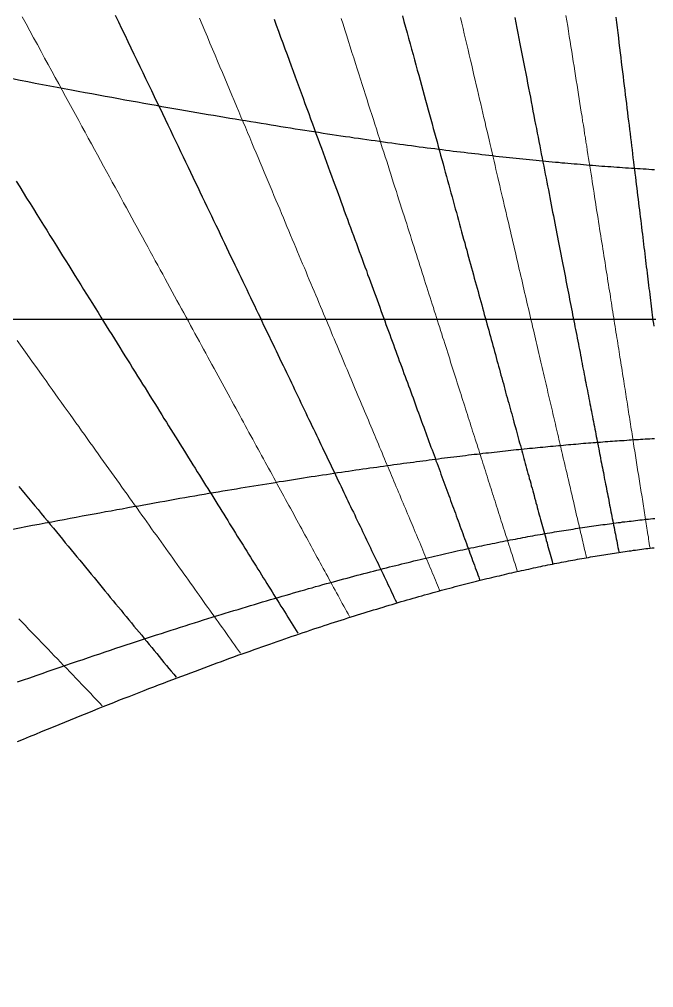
# Model space of a CAD drawing. Header units: millimetres. Extents: x 10 to 831, y 10 to 584.
# Drawn here: x 385.2 to 438.5, y 370.1 to 451.5 of the extents above; entities that cross this region are included whole.
import ezdxf

# ---------------------------------------------------------------- set-up
doc = ezdxf.new("R2010")
doc.units = ezdxf.units.MM
doc.layers.add('C1d1b19', color=7, linetype='Continuous', true_color=0x1d1b19)
doc.layers.add('Cb4532a', color=7, linetype='Continuous', true_color=0xb4532a)

msp = doc.modelspace()

# ---------------------------------------------------------------- linework, layer by layer
at = {"layer": 'C1d1b19', "lineweight": 13}
for points in [[(385.46, 451.67), (385.79, 451.08), (386.11, 450.49), (386.43, 449.91), (386.74, 449.34), (387.05, 448.77), (387.35, 448.21), (387.65, 447.66), (387.95, 447.11), (388.25, 446.57), (388.54, 446.04), (388.83, 445.51), (389.11, 444.99), (389.39, 444.47), (389.67, 443.96), (389.95, 443.46), (390.22, 442.96), (390.49, 442.46), (390.76, 441.98), (391.02, 441.49), (391.28, 441.01), (391.54, 440.54), (391.8, 440.07), (392.05, 439.6), (392.3, 439.14), (392.55, 438.69), (392.8, 438.24), (393.04, 437.79), (393.28, 437.35), (393.52, 436.91), (393.76, 436.48), (393.99, 436.05), (394.22, 435.62), (394.46, 435.2), (394.68, 434.78), (394.91, 434.37), (395.13, 433.96), (395.36, 433.55), (395.58, 433.15), (395.79, 432.75), (396.01, 432.35), (396.22, 431.96), (396.44, 431.57), (396.65, 431.18), (396.86, 430.8), (397.06, 430.42), (397.27, 430.04), (397.47, 429.67), (397.68, 429.3), (397.88, 428.93), (398.08, 428.57), (398.27, 428.21), (398.47, 427.85), (398.66, 427.49), (398.86, 427.14), (399.05, 426.79), (399.24, 426.44), (399.43, 426.09), (399.61, 425.75), (399.8, 425.41), (399.98, 425.07), (400.17, 424.74), (400.35, 424.4), (400.53, 424.07), (400.71, 423.74), (400.89, 423.42), (401.06, 423.09), (401.24, 422.77), (401.41, 422.45), (401.59, 422.14), (401.76, 421.82), (401.93, 421.51), (402.1, 421.2), (402.27, 420.89), (402.43, 420.58), (402.6, 420.28), (402.77, 419.97), (402.93, 419.67), (403.09, 419.37), (403.26, 419.08), (403.42, 418.78), (403.58, 418.49), (403.74, 418.19), (403.9, 417.9), (404.05, 417.61), (404.21, 417.33), (404.37, 417.04), (404.52, 416.76), (404.68, 416.48), (404.83, 416.2), (404.98, 415.92), (405.13, 415.64), (405.28, 415.36), (405.43, 415.09), (405.58, 414.81), (405.73, 414.54), (405.88, 414.27), (406.02, 414), (406.17, 413.74), (406.32, 413.47), (406.46, 413.21), (406.6, 412.94), (406.75, 412.68), (406.89, 412.42), (407.03, 412.16), (407.17, 411.9), (407.31, 411.64), (407.45, 411.39), (407.59, 411.13), (407.73, 410.88), (407.87, 410.63), (408.01, 410.38), (408.14, 410.13), (408.28, 409.88), (408.41, 409.63), (408.55, 409.38), (408.68, 409.14), (408.82, 408.89), (408.95, 408.65), (409.08, 408.4), (409.21, 408.16), (409.35, 407.92), (409.48, 407.68), (409.61, 407.44), (409.74, 407.2), (409.87, 406.97), (410, 406.73), (410.12, 406.49), (410.25, 406.26), (410.38, 406.03), (410.51, 405.79), (410.63, 405.56), (410.76, 405.33), (410.89, 405.1), (411.01, 404.87), (411.14, 404.64), (411.26, 404.41), (411.38, 404.19), (411.51, 403.96), (411.63, 403.73), (411.75, 403.51), (411.88, 403.28), (412, 403.06), (412.12, 402.84), (412.24, 402.61), (412.36, 402.39), (412.48, 402.17), (412.6, 401.95), (412.72, 401.73), (412.84, 401.51), (412.96, 401.29)], [(400.37, 451.56), (400.59, 451.03), (400.81, 450.51), (401.03, 449.99), (401.24, 449.47), (401.46, 448.96), (401.67, 448.46), (401.88, 447.96), (402.08, 447.47), (402.29, 446.99), (402.49, 446.51), (402.69, 446.03), (402.89, 445.56), (403.08, 445.09), (403.28, 444.63), (403.47, 444.17), (403.66, 443.72), (403.84, 443.28), (404.03, 442.83), (404.22, 442.39), (404.4, 441.96), (404.58, 441.53), (404.76, 441.1), (404.93, 440.68), (405.11, 440.26), (405.28, 439.85), (405.46, 439.44), (405.63, 439.03), (405.8, 438.63), (405.96, 438.23), (406.13, 437.83), (406.29, 437.44), (406.46, 437.05), (406.62, 436.66), (406.78, 436.28), (406.94, 435.9), (407.1, 435.53), (407.25, 435.16), (407.41, 434.79), (407.56, 434.42), (407.71, 434.06), (407.87, 433.7), (408.02, 433.34), (408.16, 432.98), (408.31, 432.63), (408.46, 432.28), (408.6, 431.94), (408.75, 431.59), (408.89, 431.25), (409.03, 430.91), (409.18, 430.58), (409.32, 430.24), (409.45, 429.91), (409.59, 429.58), (409.73, 429.26), (409.87, 428.93), (410, 428.61), (410.13, 428.29), (410.27, 427.97), (410.4, 427.66), (410.53, 427.34), (410.66, 427.03), (410.79, 426.72), (410.92, 426.42), (411.05, 426.11), (411.17, 425.81), (411.3, 425.51), (411.43, 425.21), (411.55, 424.91), (411.67, 424.62), (411.8, 424.33), (411.92, 424.04), (412.04, 423.75), (412.16, 423.46), (412.28, 423.17), (412.4, 422.89), (412.52, 422.61), (412.64, 422.32), (412.76, 422.04), (412.87, 421.77), (412.99, 421.49), (413.1, 421.22), (413.22, 420.94), (413.33, 420.67), (413.45, 420.4), (413.56, 420.13), (413.67, 419.87), (413.78, 419.6), (413.89, 419.34), (414, 419.07), (414.11, 418.81), (414.22, 418.55), (414.33, 418.29), (414.44, 418.03), (414.55, 417.78), (414.65, 417.52), (414.76, 417.27), (414.87, 417.02), (414.97, 416.76), (415.08, 416.51), (415.18, 416.27), (415.29, 416.02), (415.39, 415.77), (415.49, 415.52), (415.59, 415.28), (415.7, 415.04), (415.8, 414.79), (415.9, 414.55), (416, 414.31), (416.1, 414.07), (416.2, 413.83), (416.3, 413.6), (416.4, 413.36), (416.5, 413.13), (416.6, 412.89), (416.7, 412.66), (416.79, 412.42), (416.89, 412.19), (416.99, 411.96), (417.08, 411.73), (417.18, 411.5), (417.28, 411.27), (417.37, 411.05), (417.47, 410.82), (417.56, 410.59), (417.66, 410.37), (417.75, 410.15), (417.84, 409.92), (417.94, 409.7), (418.03, 409.48), (418.12, 409.26), (418.22, 409.03), (418.31, 408.82), (418.4, 408.6), (418.49, 408.38), (418.58, 408.16), (418.67, 407.94), (418.76, 407.73), (418.86, 407.51), (418.95, 407.29), (419.04, 407.08), (419.13, 406.87), (419.22, 406.65), (419.3, 406.44), (419.39, 406.23), (419.48, 406.02), (419.57, 405.8), (419.66, 405.59), (419.75, 405.38), (419.84, 405.17), (419.92, 404.96), (420.01, 404.76), (420.1, 404.55), (420.19, 404.34), (420.27, 404.13), (420.36, 403.93), (420.45, 403.72), (420.53, 403.51)], [(412.26, 451.54), (412.42, 451.05), (412.57, 450.57), (412.73, 450.09), (412.88, 449.61), (413.03, 449.14), (413.17, 448.68), (413.32, 448.22), (413.47, 447.76), (413.61, 447.31), (413.75, 446.87), (413.89, 446.43), (414.03, 445.99), (414.17, 445.56), (414.31, 445.13), (414.44, 444.71), (414.57, 444.29), (414.71, 443.87), (414.84, 443.46), (414.97, 443.05), (415.1, 442.65), (415.22, 442.25), (415.35, 441.85), (415.48, 441.46), (415.6, 441.07), (415.72, 440.68), (415.84, 440.3), (415.97, 439.92), (416.09, 439.55), (416.2, 439.17), (416.32, 438.8), (416.44, 438.44), (416.55, 438.07), (416.67, 437.71), (416.78, 437.36), (416.9, 437), (417.01, 436.65), (417.12, 436.3), (417.23, 435.96), (417.34, 435.61), (417.45, 435.27), (417.55, 434.94), (417.66, 434.6), (417.77, 434.27), (417.87, 433.94), (417.98, 433.61), (418.08, 433.29), (418.18, 432.96), (418.28, 432.64), (418.39, 432.33), (418.49, 432.01), (418.59, 431.7), (418.69, 431.39), (418.78, 431.08), (418.88, 430.77), (418.98, 430.47), (419.08, 430.16), (419.17, 429.86), (419.27, 429.56), (419.36, 429.27), (419.45, 428.97), (419.55, 428.68), (419.64, 428.39), (419.73, 428.1), (419.82, 427.81), (419.91, 427.53), (420.01, 427.24), (420.09, 426.96), (420.18, 426.68), (420.27, 426.4), (420.36, 426.13), (420.45, 425.85), (420.54, 425.58), (420.62, 425.31), (420.71, 425.04), (420.79, 424.77), (420.88, 424.5), (420.96, 424.24), (421.05, 423.97), (421.13, 423.71), (421.22, 423.45), (421.3, 423.19), (421.38, 422.93), (421.46, 422.67), (421.54, 422.42), (421.62, 422.16), (421.71, 421.91), (421.79, 421.66), (421.87, 421.41), (421.95, 421.16), (422.02, 420.91), (422.1, 420.66), (422.18, 420.42), (422.26, 420.17), (422.34, 419.93), (422.41, 419.69), (422.49, 419.44), (422.57, 419.2), (422.64, 418.97), (422.72, 418.73), (422.79, 418.49), (422.87, 418.26), (422.94, 418.02), (423.02, 417.79), (423.09, 417.55), (423.17, 417.32), (423.24, 417.09), (423.31, 416.86), (423.39, 416.63), (423.46, 416.4), (423.53, 416.18), (423.6, 415.95), (423.68, 415.73), (423.75, 415.5), (423.82, 415.28), (423.89, 415.06), (423.96, 414.83), (424.03, 414.61), (424.1, 414.39), (424.17, 414.17), (424.24, 413.95), (424.31, 413.74), (424.38, 413.52), (424.45, 413.3), (424.52, 413.09), (424.59, 412.87), (424.65, 412.66), (424.72, 412.44), (424.79, 412.23), (424.86, 412.02), (424.92, 411.81), (424.99, 411.6), (425.06, 411.39), (425.13, 411.18), (425.19, 410.97), (425.26, 410.76), (425.32, 410.55), (425.39, 410.34), (425.46, 410.14), (425.52, 409.93), (425.59, 409.72), (425.65, 409.52), (425.72, 409.31), (425.78, 409.11), (425.85, 408.91), (425.91, 408.7), (425.98, 408.5), (426.04, 408.3), (426.11, 408.1), (426.17, 407.9), (426.23, 407.7), (426.3, 407.5), (426.36, 407.3), (426.43, 407.1), (426.49, 406.9), (426.55, 406.7), (426.62, 406.5), (426.68, 406.3), (426.74, 406.11), (426.8, 405.91), (426.87, 405.71), (426.93, 405.52), (426.99, 405.32), (427.05, 405.12)], [(422.29, 451.62), (422.4, 451.15), (422.51, 450.69), (422.61, 450.24), (422.72, 449.79), (422.82, 449.35), (422.92, 448.91), (423.03, 448.47), (423.13, 448.04), (423.23, 447.62), (423.32, 447.19), (423.42, 446.78), (423.52, 446.36), (423.61, 445.95), (423.71, 445.55), (423.8, 445.15), (423.89, 444.75), (423.99, 444.35), (424.08, 443.96), (424.17, 443.58), (424.26, 443.19), (424.35, 442.81), (424.43, 442.44), (424.52, 442.06), (424.61, 441.69), (424.69, 441.33), (424.78, 440.96), (424.86, 440.6), (424.95, 440.24), (425.03, 439.89), (425.11, 439.54), (425.19, 439.19), (425.27, 438.84), (425.35, 438.5), (425.43, 438.16), (425.51, 437.82), (425.59, 437.49), (425.66, 437.16), (425.74, 436.83), (425.82, 436.5), (425.89, 436.18), (425.97, 435.86), (426.04, 435.54), (426.12, 435.22), (426.19, 434.9), (426.26, 434.59), (426.34, 434.28), (426.41, 433.97), (426.48, 433.67), (426.55, 433.37), (426.62, 433.06), (426.69, 432.77), (426.76, 432.47), (426.83, 432.17), (426.9, 431.88), (426.96, 431.59), (427.03, 431.3), (427.1, 431.01), (427.16, 430.73), (427.23, 430.44), (427.3, 430.16), (427.36, 429.88), (427.43, 429.6), (427.49, 429.33), (427.56, 429.05), (427.62, 428.78), (427.68, 428.51), (427.75, 428.24), (427.81, 427.97), (427.87, 427.7), (427.93, 427.44), (427.99, 427.18), (428.05, 426.91), (428.11, 426.65), (428.18, 426.39), (428.24, 426.14), (428.3, 425.88), (428.35, 425.63), (428.41, 425.37), (428.47, 425.12), (428.53, 424.87), (428.59, 424.62), (428.65, 424.37), (428.7, 424.13), (428.76, 423.88), (428.82, 423.64), (428.88, 423.39), (428.93, 423.15), (428.99, 422.91), (429.04, 422.67), (429.1, 422.43), (429.15, 422.2), (429.21, 421.96), (429.26, 421.73), (429.32, 421.49), (429.37, 421.26), (429.43, 421.03), (429.48, 420.8), (429.53, 420.57), (429.59, 420.34), (429.64, 420.11), (429.69, 419.89), (429.75, 419.66), (429.8, 419.43), (429.85, 419.21), (429.9, 418.99), (429.95, 418.77), (430.01, 418.54), (430.06, 418.32), (430.11, 418.11), (430.16, 417.89), (430.21, 417.67), (430.26, 417.45), (430.31, 417.24), (430.36, 417.02), (430.41, 416.81), (430.46, 416.59), (430.51, 416.38), (430.56, 416.17), (430.61, 415.96), (430.66, 415.75), (430.71, 415.54), (430.76, 415.33), (430.81, 415.12), (430.85, 414.91), (430.9, 414.7), (430.95, 414.5), (431, 414.29), (431.05, 414.08), (431.09, 413.88), (431.14, 413.68), (431.19, 413.47), (431.24, 413.27), (431.28, 413.07), (431.33, 412.86), (431.38, 412.66), (431.43, 412.46), (431.47, 412.26), (431.52, 412.06), (431.56, 411.86), (431.61, 411.66), (431.66, 411.47), (431.7, 411.27), (431.75, 411.07), (431.8, 410.88), (431.84, 410.68), (431.89, 410.48), (431.93, 410.29), (431.98, 410.09), (432.02, 409.9), (432.07, 409.7), (432.11, 409.51), (432.16, 409.32), (432.2, 409.13), (432.25, 408.93), (432.29, 408.74), (432.34, 408.55), (432.38, 408.36), (432.43, 408.17), (432.47, 407.98), (432.52, 407.79), (432.56, 407.6), (432.6, 407.41), (432.65, 407.22), (432.69, 407.03), (432.74, 406.84), (432.78, 406.65), (432.82, 406.46), (432.87, 406.27)], [(431.15, 451.79), (431.23, 451.35), (431.3, 450.9), (431.36, 450.47), (431.43, 450.03), (431.5, 449.6), (431.57, 449.18), (431.63, 448.76), (431.7, 448.34), (431.76, 447.93), (431.83, 447.52), (431.89, 447.12), (431.95, 446.72), (432.02, 446.32), (432.08, 445.93), (432.14, 445.54), (432.2, 445.16), (432.26, 444.78), (432.32, 444.4), (432.38, 444.03), (432.44, 443.66), (432.5, 443.29), (432.55, 442.92), (432.61, 442.56), (432.67, 442.2), (432.72, 441.85), (432.78, 441.5), (432.83, 441.15), (432.89, 440.8), (432.94, 440.46), (433, 440.12), (433.05, 439.78), (433.1, 439.45), (433.15, 439.12), (433.21, 438.79), (433.26, 438.46), (433.31, 438.14), (433.36, 437.82), (433.41, 437.5), (433.46, 437.18), (433.51, 436.87), (433.56, 436.56), (433.61, 436.25), (433.66, 435.94), (433.7, 435.63), (433.75, 435.33), (433.8, 435.03), (433.85, 434.73), (433.89, 434.44), (433.94, 434.14), (433.98, 433.85), (434.03, 433.56), (434.08, 433.27), (434.12, 432.99), (434.17, 432.7), (434.21, 432.42), (434.25, 432.14), (434.3, 431.86), (434.34, 431.58), (434.39, 431.31), (434.43, 431.04), (434.47, 430.76), (434.51, 430.5), (434.56, 430.23), (434.6, 429.96), (434.64, 429.7), (434.68, 429.43), (434.72, 429.17), (434.76, 428.91), (434.8, 428.65), (434.85, 428.39), (434.89, 428.14), (434.93, 427.88), (434.97, 427.63), (435.01, 427.38), (435.04, 427.13), (435.08, 426.88), (435.12, 426.63), (435.16, 426.39), (435.2, 426.14), (435.24, 425.9), (435.28, 425.66), (435.32, 425.42), (435.35, 425.18), (435.39, 424.94), (435.43, 424.7), (435.47, 424.47), (435.5, 424.23), (435.54, 424), (435.58, 423.76), (435.61, 423.53), (435.65, 423.3), (435.68, 423.07), (435.72, 422.84), (435.76, 422.62), (435.79, 422.39), (435.83, 422.17), (435.86, 421.94), (435.9, 421.72), (435.93, 421.5), (435.97, 421.27), (436, 421.05), (436.04, 420.83), (436.07, 420.62), (436.11, 420.4), (436.14, 420.18), (436.17, 419.97), (436.21, 419.75), (436.24, 419.54), (436.28, 419.32), (436.31, 419.11), (436.34, 418.9), (436.38, 418.69), (436.41, 418.48), (436.44, 418.27), (436.48, 418.06), (436.51, 417.85), (436.54, 417.64), (436.57, 417.44), (436.61, 417.23), (436.64, 417.03), (436.67, 416.82), (436.7, 416.62), (436.74, 416.41), (436.77, 416.21), (436.8, 416.01), (436.83, 415.81), (436.86, 415.61), (436.89, 415.41), (436.93, 415.21), (436.96, 415.01), (436.99, 414.81), (437.02, 414.61), (437.05, 414.42), (437.08, 414.22), (437.11, 414.02), (437.14, 413.83), (437.17, 413.63), (437.2, 413.44), (437.24, 413.24), (437.27, 413.05), (437.3, 412.86), (437.33, 412.66), (437.36, 412.47), (437.39, 412.28), (437.42, 412.09), (437.45, 411.9), (437.48, 411.71), (437.51, 411.52), (437.54, 411.33), (437.57, 411.14), (437.6, 410.95), (437.63, 410.76), (437.66, 410.57), (437.69, 410.39), (437.72, 410.2), (437.74, 410.01), (437.77, 409.83), (437.8, 409.64), (437.83, 409.45), (437.86, 409.27), (437.89, 409.08), (437.92, 408.9), (437.95, 408.71), (437.98, 408.53), (438.01, 408.34), (438.04, 408.16), (438.07, 407.98), (438.09, 407.79), (438.12, 407.61), (438.15, 407.43), (438.18, 407.24), (438.21, 407.06)], [(385.05, 424.47), (385.33, 424.08), (385.61, 423.69), (385.88, 423.31), (386.15, 422.93), (386.42, 422.55), (386.69, 422.18), (386.95, 421.81), (387.22, 421.44), (387.48, 421.08), (387.74, 420.71), (387.99, 420.35), (388.25, 420), (388.5, 419.64), (388.75, 419.29), (389, 418.94), (389.25, 418.6), (389.49, 418.25), (389.74, 417.91), (389.98, 417.57), (390.22, 417.24), (390.46, 416.9), (390.69, 416.57), (390.93, 416.24), (391.16, 415.92), (391.39, 415.59), (391.63, 415.27), (391.85, 414.95), (392.08, 414.63), (392.31, 414.31), (392.53, 414), (392.75, 413.69), (392.98, 413.38), (393.2, 413.07), (393.41, 412.76), (393.63, 412.46), (393.85, 412.16), (394.06, 411.86), (394.28, 411.56), (394.49, 411.26), (394.7, 410.96), (394.91, 410.67), (395.12, 410.38), (395.32, 410.09), (395.53, 409.8), (395.73, 409.51), (395.94, 409.23), (396.14, 408.95), (396.34, 408.66), (396.54, 408.38), (396.74, 408.11), (396.94, 407.83), (397.14, 407.55), (397.33, 407.28), (397.53, 407), (397.72, 406.73), (397.92, 406.46), (398.11, 406.19), (398.3, 405.93), (398.49, 405.66), (398.68, 405.39), (398.87, 405.13), (399.05, 404.87), (399.24, 404.61), (399.43, 404.35), (399.61, 404.09), (399.79, 403.83), (399.98, 403.58), (400.16, 403.32), (400.34, 403.07), (400.52, 402.81), (400.7, 402.56), (400.88, 402.31), (401.06, 402.06), (401.24, 401.81), (401.41, 401.56), (401.59, 401.32), (401.77, 401.07), (401.94, 400.83), (402.11, 400.58), (402.29, 400.34), (402.46, 400.1), (402.63, 399.86), (402.8, 399.62), (402.97, 399.38), (403.14, 399.14), (403.31, 398.91), (403.48, 398.67), (403.65, 398.43), (403.82, 398.2)], [(385.18, 401.1), (385.46, 400.81), (385.74, 400.52), (386.01, 400.23), (386.29, 399.95), (386.56, 399.66), (386.83, 399.38), (387.1, 399.1), (387.37, 398.82), (387.64, 398.54), (387.9, 398.27), (388.16, 397.99), (388.43, 397.72), (388.69, 397.45), (388.95, 397.18), (389.21, 396.91), (389.46, 396.64), (389.72, 396.38), (389.97, 396.11), (390.22, 395.85), (390.48, 395.59), (390.73, 395.33), (390.97, 395.07), (391.22, 394.81), (391.47, 394.55), (391.71, 394.3), (391.96, 394.04), (392.2, 393.79)]]:
    msp.add_lwpolyline(points, dxfattribs=at)
at = {"layer": 'C1d1b19', "lineweight": 30}
for points in [[(393.29, 451.82), (393.56, 451.26), (393.82, 450.7), (394.09, 450.15), (394.35, 449.61), (394.6, 449.07), (394.86, 448.54), (395.11, 448.02), (395.36, 447.5), (395.6, 446.99), (395.84, 446.48), (396.08, 445.98), (396.32, 445.48), (396.56, 444.99), (396.79, 444.51), (397.02, 444.03), (397.25, 443.55), (397.47, 443.08), (397.7, 442.61), (397.92, 442.15), (398.13, 441.7), (398.35, 441.25), (398.57, 440.8), (398.78, 440.36), (398.99, 439.92), (399.2, 439.48), (399.4, 439.05), (399.61, 438.62), (399.81, 438.2), (400.01, 437.78), (400.21, 437.37), (400.4, 436.96), (400.6, 436.55), (400.79, 436.15), (400.98, 435.75), (401.17, 435.35), (401.36, 434.96), (401.55, 434.57), (401.73, 434.18), (401.92, 433.8), (402.1, 433.42), (402.28, 433.04), (402.46, 432.67), (402.63, 432.3), (402.81, 431.93), (402.98, 431.57), (403.16, 431.21), (403.33, 430.85), (403.5, 430.49), (403.67, 430.14), (403.84, 429.79), (404, 429.44), (404.17, 429.1), (404.33, 428.75), (404.49, 428.42), (404.66, 428.08), (404.82, 427.74), (404.98, 427.41), (405.13, 427.08), (405.29, 426.75), (405.45, 426.43), (405.6, 426.1), (405.75, 425.78), (405.91, 425.47), (406.06, 425.15), (406.21, 424.83), (406.36, 424.52), (406.51, 424.21), (406.65, 423.9), (406.8, 423.6), (406.95, 423.29), (407.09, 422.99), (407.23, 422.69), (407.38, 422.39), (407.52, 422.1), (407.66, 421.8), (407.8, 421.51), (407.94, 421.22), (408.08, 420.93), (408.22, 420.64), (408.35, 420.35), (408.49, 420.07), (408.63, 419.79), (408.76, 419.51), (408.89, 419.23), (409.03, 418.95), (409.16, 418.67), (409.29, 418.4), (409.42, 418.13), (409.55, 417.85), (409.68, 417.58), (409.81, 417.31), (409.94, 417.05), (410.07, 416.78), (410.19, 416.52), (410.32, 416.25), (410.44, 415.99), (410.57, 415.73), (410.69, 415.47), (410.82, 415.21), (410.94, 414.95), (411.06, 414.7), (411.18, 414.44), (411.31, 414.19), (411.43, 413.94), (411.55, 413.69), (411.67, 413.44), (411.78, 413.19), (411.9, 412.94), (412.02, 412.7), (412.14, 412.45), (412.26, 412.21), (412.37, 411.96), (412.49, 411.72), (412.6, 411.48), (412.72, 411.24), (412.83, 411), (412.95, 410.76), (413.06, 410.52), (413.17, 410.29), (413.29, 410.05), (413.4, 409.82), (413.51, 409.58), (413.62, 409.35), (413.73, 409.12), (413.85, 408.89), (413.96, 408.66), (414.07, 408.43), (414.18, 408.2), (414.28, 407.97), (414.39, 407.74), (414.5, 407.52), (414.61, 407.29), (414.72, 407.06), (414.82, 406.84), (414.93, 406.62), (415.04, 406.39), (415.14, 406.17), (415.25, 405.95), (415.36, 405.73), (415.46, 405.51), (415.57, 405.29), (415.67, 405.07), (415.78, 404.85), (415.88, 404.64), (415.98, 404.42), (416.09, 404.2), (416.19, 403.99), (416.29, 403.77), (416.4, 403.56), (416.5, 403.34), (416.6, 403.13), (416.7, 402.92), (416.8, 402.7), (416.91, 402.49)], [(417.41, 451.75), (417.54, 451.27), (417.67, 450.8), (417.8, 450.33), (417.93, 449.87), (418.05, 449.41), (418.18, 448.96), (418.3, 448.51), (418.42, 448.07), (418.54, 447.63), (418.66, 447.19), (418.78, 446.77), (418.89, 446.34), (419.01, 445.92), (419.12, 445.5), (419.24, 445.09), (419.35, 444.68), (419.46, 444.27), (419.57, 443.87), (419.68, 443.47), (419.79, 443.08), (419.9, 442.69), (420, 442.3), (420.11, 441.92), (420.21, 441.54), (420.32, 441.16), (420.42, 440.79), (420.52, 440.42), (420.62, 440.05), (420.72, 439.69), (420.82, 439.33), (420.92, 438.97), (421.01, 438.62), (421.11, 438.26), (421.21, 437.92), (421.3, 437.57), (421.4, 437.23), (421.49, 436.89), (421.58, 436.55), (421.67, 436.21), (421.76, 435.88), (421.85, 435.55), (421.94, 435.22), (422.03, 434.9), (422.12, 434.58), (422.21, 434.26), (422.3, 433.94), (422.38, 433.62), (422.47, 433.31), (422.55, 433), (422.64, 432.69), (422.72, 432.39), (422.81, 432.08), (422.89, 431.78), (422.97, 431.48), (423.05, 431.18), (423.14, 430.89), (423.22, 430.59), (423.3, 430.3), (423.38, 430.01), (423.45, 429.72), (423.53, 429.43), (423.61, 429.15), (423.69, 428.87), (423.77, 428.59), (423.84, 428.31), (423.92, 428.03), (423.99, 427.75), (424.07, 427.48), (424.14, 427.21), (424.22, 426.94), (424.29, 426.67), (424.37, 426.4), (424.44, 426.13), (424.51, 425.87), (424.58, 425.6), (424.66, 425.34), (424.73, 425.08), (424.8, 424.82), (424.87, 424.57), (424.94, 424.31), (425.01, 424.06), (425.08, 423.8), (425.15, 423.55), (425.22, 423.3), (425.29, 423.05), (425.35, 422.8), (425.42, 422.56), (425.49, 422.31), (425.56, 422.07), (425.62, 421.82), (425.69, 421.58), (425.75, 421.34), (425.82, 421.1), (425.89, 420.86), (425.95, 420.62), (426.02, 420.39), (426.08, 420.15), (426.14, 419.92), (426.21, 419.69), (426.27, 419.45), (426.34, 419.22), (426.4, 418.99), (426.46, 418.76), (426.52, 418.53), (426.59, 418.31), (426.65, 418.08), (426.71, 417.86), (426.77, 417.63), (426.83, 417.41), (426.9, 417.18), (426.96, 416.96), (427.02, 416.74), (427.08, 416.52), (427.14, 416.3), (427.2, 416.08), (427.26, 415.87), (427.32, 415.65), (427.38, 415.43), (427.44, 415.22), (427.49, 415), (427.55, 414.79), (427.61, 414.57), (427.67, 414.36), (427.73, 414.15), (427.79, 413.94), (427.84, 413.73), (427.9, 413.52), (427.96, 413.31), (428.02, 413.1), (428.07, 412.89), (428.13, 412.69), (428.19, 412.48), (428.24, 412.27), (428.3, 412.07), (428.36, 411.86), (428.41, 411.66), (428.47, 411.46), (428.52, 411.25), (428.58, 411.05), (428.63, 410.85), (428.69, 410.65), (428.74, 410.44), (428.8, 410.24), (428.85, 410.04), (428.91, 409.84), (428.96, 409.65), (429.02, 409.45), (429.07, 409.25), (429.13, 409.05), (429.18, 408.85), (429.24, 408.66), (429.29, 408.46), (429.34, 408.26), (429.4, 408.07), (429.45, 407.87), (429.5, 407.68), (429.56, 407.48), (429.61, 407.29), (429.66, 407.1), (429.72, 406.9), (429.77, 406.71), (429.82, 406.52), (429.88, 406.32), (429.93, 406.13), (429.98, 405.94), (430.03, 405.75)], [(426.85, 451.63), (426.94, 451.18), (427.02, 450.73), (427.11, 450.29), (427.19, 449.85), (427.28, 449.41), (427.36, 448.98), (427.45, 448.56), (427.53, 448.14), (427.61, 447.72), (427.69, 447.31), (427.77, 446.9), (427.85, 446.49), (427.93, 446.09), (428, 445.69), (428.08, 445.3), (428.16, 444.91), (428.23, 444.52), (428.31, 444.14), (428.38, 443.76), (428.45, 443.38), (428.52, 443.01), (428.6, 442.64), (428.67, 442.28), (428.74, 441.91), (428.81, 441.55), (428.88, 441.2), (428.95, 440.84), (429.01, 440.49), (429.08, 440.15), (429.15, 439.8), (429.22, 439.46), (429.28, 439.12), (429.35, 438.78), (429.41, 438.45), (429.48, 438.12), (429.54, 437.79), (429.6, 437.47), (429.67, 437.14), (429.73, 436.82), (429.79, 436.5), (429.85, 436.19), (429.91, 435.88), (429.97, 435.56), (430.03, 435.26), (430.09, 434.95), (430.15, 434.64), (430.21, 434.34), (430.27, 434.04), (430.33, 433.74), (430.38, 433.45), (430.44, 433.16), (430.5, 432.86), (430.56, 432.57), (430.61, 432.29), (430.67, 432), (430.72, 431.72), (430.78, 431.43), (430.83, 431.15), (430.89, 430.87), (430.94, 430.6), (430.99, 430.32), (431.05, 430.05), (431.1, 429.78), (431.15, 429.51), (431.2, 429.24), (431.26, 428.97), (431.31, 428.71), (431.36, 428.45), (431.41, 428.18), (431.46, 427.92), (431.51, 427.66), (431.56, 427.41), (431.61, 427.15), (431.66, 426.9), (431.71, 426.64), (431.76, 426.39), (431.81, 426.14), (431.86, 425.89), (431.9, 425.64), (431.95, 425.4), (432, 425.15), (432.05, 424.91), (432.09, 424.67), (432.14, 424.42), (432.19, 424.18), (432.23, 423.95), (432.28, 423.71), (432.33, 423.47), (432.37, 423.24), (432.42, 423), (432.46, 422.77), (432.51, 422.54), (432.55, 422.3), (432.6, 422.07), (432.64, 421.85), (432.69, 421.62), (432.73, 421.39), (432.77, 421.16), (432.82, 420.94), (432.86, 420.72), (432.91, 420.49), (432.95, 420.27), (432.99, 420.05), (433.03, 419.83), (433.08, 419.61), (433.12, 419.39), (433.16, 419.17), (433.2, 418.96), (433.25, 418.74), (433.29, 418.53), (433.33, 418.31), (433.37, 418.1), (433.41, 417.88), (433.45, 417.67), (433.49, 417.46), (433.54, 417.25), (433.58, 417.04), (433.62, 416.83), (433.66, 416.62), (433.7, 416.42), (433.74, 416.21), (433.78, 416), (433.82, 415.8), (433.86, 415.59), (433.9, 415.39), (433.94, 415.19), (433.98, 414.98), (434.02, 414.78), (434.06, 414.58), (434.09, 414.38), (434.13, 414.18), (434.17, 413.98), (434.21, 413.78), (434.25, 413.58), (434.29, 413.38), (434.33, 413.18), (434.37, 412.98), (434.4, 412.79), (434.44, 412.59), (434.48, 412.4), (434.52, 412.2), (434.56, 412.01), (434.59, 411.81), (434.63, 411.62), (434.67, 411.42), (434.71, 411.23), (434.74, 411.04), (434.78, 410.85), (434.82, 410.65), (434.86, 410.46), (434.89, 410.27), (434.93, 410.08), (434.97, 409.89), (435, 409.7), (435.04, 409.51), (435.08, 409.32), (435.11, 409.13), (435.15, 408.95), (435.19, 408.76), (435.22, 408.57), (435.26, 408.38), (435.3, 408.2), (435.33, 408.01), (435.37, 407.82), (435.41, 407.64), (435.44, 407.45), (435.48, 407.26), (435.51, 407.08), (435.55, 406.89), (435.59, 406.71)], [(435.34, 451.64), (435.39, 451.2), (435.44, 450.77), (435.5, 450.34), (435.55, 449.91), (435.6, 449.49), (435.65, 449.07), (435.7, 448.66), (435.75, 448.25), (435.8, 447.85), (435.85, 447.45), (435.9, 447.05), (435.95, 446.66), (435.99, 446.27), (436.04, 445.88), (436.09, 445.5), (436.13, 445.12), (436.18, 444.75), (436.23, 444.38), (436.27, 444.01), (436.32, 443.64), (436.36, 443.28), (436.4, 442.92), (436.45, 442.57), (436.49, 442.22), (436.53, 441.87), (436.57, 441.52), (436.62, 441.18), (436.66, 440.84), (436.7, 440.5), (436.74, 440.16), (436.78, 439.83), (436.82, 439.5), (436.86, 439.18), (436.9, 438.85), (436.94, 438.53), (436.98, 438.21), (437.02, 437.9), (437.06, 437.58), (437.1, 437.27), (437.13, 436.96), (437.17, 436.65), (437.21, 436.35), (437.25, 436.05), (437.28, 435.75), (437.32, 435.45), (437.35, 435.15), (437.39, 434.86), (437.43, 434.57), (437.46, 434.28), (437.5, 433.99), (437.53, 433.7), (437.57, 433.42), (437.6, 433.14), (437.64, 432.86), (437.67, 432.58), (437.7, 432.3), (437.74, 432.03), (437.77, 431.75), (437.8, 431.48), (437.84, 431.21), (437.87, 430.95), (437.9, 430.68), (437.93, 430.41), (437.97, 430.15), (438, 429.89), (438.03, 429.63), (438.06, 429.37), (438.09, 429.12), (438.12, 428.86), (438.16, 428.61), (438.19, 428.35), (438.22, 428.1), (438.25, 427.85), (438.28, 427.61), (438.31, 427.36), (438.34, 427.11), (438.37, 426.87), (438.4, 426.63), (438.43, 426.39), (438.46, 426.15), (438.49, 425.91), (438.52, 425.67)], [(406.63, 451.48), (406.81, 450.97), (407, 450.47), (407.18, 449.97), (407.36, 449.48), (407.54, 448.99), (407.72, 448.51), (407.89, 448.04), (408.06, 447.56), (408.23, 447.1), (408.4, 446.64), (408.57, 446.18), (408.74, 445.73), (408.9, 445.28), (409.06, 444.84), (409.22, 444.4), (409.38, 443.97), (409.54, 443.54), (409.7, 443.11), (409.85, 442.69), (410, 442.28), (410.15, 441.86), (410.31, 441.45), (410.45, 441.05), (410.6, 440.64), (410.75, 440.25), (410.89, 439.85), (411.04, 439.46), (411.18, 439.07), (411.32, 438.69), (411.46, 438.31), (411.6, 437.93), (411.73, 437.56), (411.87, 437.18), (412.01, 436.82), (412.14, 436.45), (412.27, 436.09), (412.4, 435.73), (412.53, 435.37), (412.66, 435.02), (412.79, 434.67), (412.92, 434.32), (413.05, 433.98), (413.17, 433.63), (413.3, 433.29), (413.42, 432.96), (413.54, 432.62), (413.66, 432.29), (413.79, 431.96), (413.91, 431.63), (414.02, 431.31), (414.14, 430.99), (414.26, 430.67), (414.38, 430.35), (414.49, 430.03), (414.61, 429.72), (414.72, 429.41), (414.83, 429.1), (414.95, 428.79), (415.06, 428.49), (415.17, 428.19), (415.28, 427.89), (415.39, 427.59), (415.5, 427.29), (415.61, 426.99), (415.71, 426.7), (415.82, 426.41), (415.93, 426.12), (416.03, 425.83), (416.14, 425.55), (416.24, 425.26), (416.35, 424.98), (416.45, 424.7), (416.55, 424.42), (416.65, 424.14), (416.75, 423.87), (416.85, 423.59), (416.95, 423.32), (417.05, 423.05), (417.15, 422.78), (417.25, 422.51), (417.35, 422.25), (417.45, 421.98), (417.54, 421.72), (417.64, 421.46), (417.73, 421.2), (417.83, 420.94), (417.92, 420.68), (418.02, 420.42), (418.11, 420.17), (418.21, 419.91), (418.3, 419.66), (418.39, 419.41), (418.48, 419.16), (418.57, 418.91), (418.66, 418.66), (418.76, 418.41), (418.85, 418.17), (418.94, 417.92), (419.02, 417.68), (419.11, 417.44), (419.2, 417.19), (419.29, 416.95), (419.38, 416.71), (419.46, 416.48), (419.55, 416.24), (419.64, 416), (419.72, 415.77), (419.81, 415.53), (419.9, 415.3), (419.98, 415.07), (420.07, 414.84), (420.15, 414.61), (420.23, 414.38), (420.32, 414.15), (420.4, 413.92), (420.49, 413.69), (420.57, 413.47), (420.65, 413.24), (420.73, 413.02), (420.81, 412.8), (420.9, 412.57), (420.98, 412.35), (421.06, 412.13), (421.14, 411.91), (421.22, 411.69), (421.3, 411.47), (421.38, 411.25), (421.46, 411.03), (421.54, 410.82), (421.62, 410.6), (421.7, 410.39), (421.78, 410.17), (421.86, 409.96), (421.93, 409.74), (422.01, 409.53), (422.09, 409.32), (422.17, 409.11), (422.24, 408.9), (422.32, 408.69), (422.4, 408.48), (422.48, 408.27), (422.55, 408.06), (422.63, 407.85), (422.7, 407.64), (422.78, 407.43), (422.86, 407.23), (422.93, 407.02), (423.01, 406.82), (423.08, 406.61), (423.16, 406.41), (423.23, 406.2), (423.31, 406), (423.38, 405.8), (423.46, 405.59), (423.53, 405.39), (423.6, 405.19), (423.68, 404.99), (423.75, 404.79), (423.83, 404.59), (423.9, 404.38)], [(384.96, 437.86), (385.26, 437.39), (385.55, 436.91), (385.84, 436.45), (386.13, 435.98), (386.42, 435.53), (386.7, 435.07), (386.98, 434.62), (387.25, 434.18), (387.53, 433.74), (387.8, 433.3), (388.07, 432.87), (388.34, 432.44), (388.6, 432.02), (388.86, 431.6), (389.12, 431.18), (389.38, 430.77), (389.64, 430.36), (389.89, 429.95), (390.14, 429.55), (390.39, 429.15), (390.63, 428.76), (390.88, 428.36), (391.12, 427.97), (391.36, 427.59), (391.6, 427.21), (391.84, 426.83), (392.07, 426.45), (392.3, 426.08), (392.53, 425.71), (392.76, 425.34), (392.99, 424.98), (393.21, 424.62), (393.44, 424.26), (393.66, 423.9), (393.88, 423.55), (394.1, 423.2), (394.31, 422.85), (394.53, 422.51), (394.74, 422.16), (394.95, 421.82), (395.16, 421.49), (395.37, 421.15), (395.58, 420.82), (395.79, 420.49), (395.99, 420.16), (396.19, 419.83), (396.4, 419.51), (396.6, 419.19), (396.8, 418.87), (396.99, 418.55), (397.19, 418.24), (397.38, 417.92), (397.58, 417.61), (397.77, 417.3), (397.96, 417), (398.15, 416.69), (398.34, 416.39), (398.53, 416.09), (398.72, 415.79), (398.9, 415.49), (399.09, 415.19), (399.27, 414.9), (399.45, 414.61), (399.63, 414.32), (399.81, 414.03), (399.99, 413.74), (400.17, 413.45), (400.35, 413.17), (400.52, 412.89), (400.7, 412.61), (400.87, 412.33), (401.05, 412.05), (401.22, 411.77), (401.39, 411.5), (401.56, 411.22), (401.73, 410.95), (401.9, 410.68), (402.07, 410.41), (402.23, 410.14), (402.4, 409.88), (402.57, 409.61), (402.73, 409.35), (402.89, 409.08), (403.06, 408.82), (403.22, 408.56), (403.38, 408.3), (403.54, 408.04), (403.7, 407.79), (403.86, 407.53), (404.02, 407.28), (404.18, 407.02), (404.33, 406.77), (404.49, 406.52), (404.65, 406.27), (404.8, 406.02), (404.96, 405.77), (405.11, 405.53), (405.26, 405.28), (405.42, 405.04), (405.57, 404.79), (405.72, 404.55), (405.87, 404.31), (406.02, 404.07), (406.17, 403.83), (406.32, 403.59), (406.47, 403.35), (406.62, 403.11), (406.76, 402.88), (406.91, 402.64), (407.06, 402.41), (407.2, 402.17), (407.35, 401.94), (407.49, 401.71), (407.64, 401.48), (407.78, 401.24), (407.92, 401.01), (408.07, 400.79), (408.21, 400.56), (408.35, 400.33), (408.49, 400.1), (408.63, 399.88)], [(385.19, 412.22), (385.46, 411.89), (385.73, 411.56), (386, 411.24), (386.27, 410.91), (386.53, 410.59), (386.8, 410.27), (387.06, 409.95), (387.32, 409.64), (387.58, 409.33), (387.83, 409.01), (388.09, 408.71), (388.34, 408.4), (388.59, 408.09), (388.84, 407.79), (389.09, 407.49), (389.34, 407.19), (389.58, 406.89), (389.83, 406.59), (390.07, 406.3), (390.31, 406.01), (390.55, 405.72), (390.79, 405.43), (391.03, 405.14), (391.26, 404.86), (391.5, 404.57), (391.73, 404.29), (391.96, 404.01), (392.19, 403.73), (392.42, 403.45), (392.65, 403.17), (392.87, 402.9), (393.1, 402.62), (393.32, 402.35), (393.55, 402.08), (393.77, 401.81), (393.99, 401.54), (394.21, 401.28), (394.43, 401.01), (394.65, 400.75), (394.86, 400.49), (395.08, 400.22), (395.29, 399.96), (395.51, 399.71), (395.72, 399.45), (395.93, 399.19), (396.14, 398.94), (396.35, 398.68), (396.56, 398.43), (396.77, 398.18), (396.97, 397.93), (397.18, 397.68), (397.38, 397.43), (397.59, 397.18), (397.79, 396.93), (397.99, 396.69), (398.2, 396.44), (398.4, 396.2)]]:
    msp.add_lwpolyline(points, dxfattribs=at)
at = {"layer": 'C1d1b19', "lineweight": 40}
for radius in [120.83, 105.83]:
    msp.add_circle((450, 394), radius, dxfattribs=at)
at = {"layer": 'Cb4532a', "lineweight": 30}
for points in [[(384.65, 446.48), (385.3, 446.35), (385.93, 446.23), (386.56, 446.11), (387.18, 445.99), (387.8, 445.88), (388.4, 445.76), (389, 445.65), (389.6, 445.54), (390.18, 445.43), (390.76, 445.32), (391.33, 445.22), (391.89, 445.11), (392.45, 445.01), (393.01, 444.91), (393.55, 444.81), (394.09, 444.71), (394.63, 444.61), (395.15, 444.52), (395.68, 444.43), (396.19, 444.33), (396.71, 444.24), (397.21, 444.15), (397.71, 444.06), (398.21, 443.98), (398.7, 443.89), (399.19, 443.8), (399.67, 443.72), (400.14, 443.64), (400.62, 443.56), (401.08, 443.48), (401.55, 443.4), (402.01, 443.32), (402.46, 443.24), (402.91, 443.17), (403.36, 443.09), (403.8, 443.02), (404.24, 442.95), (404.67, 442.88), (405.1, 442.81), (405.53, 442.74), (405.95, 442.67), (406.37, 442.6), (406.78, 442.53), (407.19, 442.47), (407.6, 442.4), (408.01, 442.34), (408.41, 442.27), (408.81, 442.21), (409.2, 442.15), (409.59, 442.09), (409.98, 442.03), (410.37, 441.97), (410.75, 441.91), (411.13, 441.85), (411.51, 441.8), (411.88, 441.74), (412.25, 441.68), (412.62, 441.63), (412.99, 441.58), (413.35, 441.52), (413.71, 441.47), (414.07, 441.42), (414.42, 441.37), (414.78, 441.32), (415.13, 441.27), (415.48, 441.22), (415.82, 441.17), (416.16, 441.12), (416.51, 441.08), (416.84, 441.03), (417.18, 440.98), (417.51, 440.94), (417.85, 440.89), (418.18, 440.85), (418.51, 440.8), (418.83, 440.76), (419.16, 440.72), (419.48, 440.68), (419.8, 440.64), (420.12, 440.6), (420.43, 440.56), (420.75, 440.52), (421.06, 440.48), (421.37, 440.44), (421.68, 440.4), (421.99, 440.36), (422.29, 440.33), (422.6, 440.29), (422.9, 440.25), (423.2, 440.22), (423.5, 440.18), (423.8, 440.15), (424.09, 440.11), (424.39, 440.08), (424.68, 440.05), (424.97, 440.01), (425.26, 439.98), (425.55, 439.95), (425.84, 439.92), (426.12, 439.89), (426.41, 439.86), (426.69, 439.83), (426.97, 439.8), (427.25, 439.77), (427.53, 439.74), (427.81, 439.71), (428.09, 439.68), (428.36, 439.66), (428.64, 439.63), (428.91, 439.6), (429.18, 439.57), (429.45, 439.55), (429.72, 439.52), (429.99, 439.5), (430.26, 439.47), (430.53, 439.45), (430.79, 439.42), (431.06, 439.4), (431.32, 439.38), (431.58, 439.35), (431.84, 439.33), (432.1, 439.31), (432.36, 439.29), (432.62, 439.27), (432.88, 439.25), (433.14, 439.22), (433.39, 439.2), (433.65, 439.18), (433.9, 439.16), (434.16, 439.14), (434.41, 439.13), (434.66, 439.11), (434.91, 439.09), (435.17, 439.07), (435.42, 439.05), (435.66, 439.04), (435.91, 439.02), (436.16, 439), (436.41, 438.98), (436.65, 438.97), (436.9, 438.95), (437.15, 438.94), (437.39, 438.92), (437.63, 438.91), (437.88, 438.89), (438.12, 438.88), (438.36, 438.86), (438.6, 438.85)], [(384.7, 426.27), (385.3, 426.27), (385.89, 426.27), (386.48, 426.27), (387.06, 426.27), (387.63, 426.27), (388.19, 426.27), (388.75, 426.27), (389.3, 426.27), (389.85, 426.27), (390.39, 426.27), (390.93, 426.27), (391.45, 426.27), (391.98, 426.27), (392.49, 426.27), (393, 426.27), (393.51, 426.27), (394.01, 426.27), (394.5, 426.27), (394.99, 426.27), (395.48, 426.27), (395.96, 426.27), (396.43, 426.27), (396.9, 426.27), (397.37, 426.27), (397.83, 426.27), (398.28, 426.27), (398.74, 426.27), (399.18, 426.27), (399.63, 426.27), (400.07, 426.27), (400.5, 426.27), (400.93, 426.27), (401.36, 426.27), (401.78, 426.27), (402.2, 426.27), (402.62, 426.27), (403.03, 426.27), (403.44, 426.27), (403.84, 426.27), (404.24, 426.27), (404.64, 426.27), (405.03, 426.27), (405.42, 426.27), (405.81, 426.27), (406.19, 426.27), (406.58, 426.27), (406.95, 426.27), (407.33, 426.27), (407.7, 426.27), (408.07, 426.27), (408.44, 426.27), (408.8, 426.27), (409.16, 426.27), (409.52, 426.27), (409.87, 426.27), (410.22, 426.27), (410.57, 426.27), (410.92, 426.27), (411.26, 426.27), (411.61, 426.27), (411.95, 426.27), (412.28, 426.27), (412.62, 426.27), (412.95, 426.27), (413.28, 426.27), (413.61, 426.27), (413.93, 426.27), (414.26, 426.27), (414.58, 426.27), (414.9, 426.27), (415.21, 426.27), (415.53, 426.27), (415.84, 426.27), (416.15, 426.27), (416.46, 426.27), (416.77, 426.27), (417.07, 426.27), (417.37, 426.27), (417.67, 426.27), (417.97, 426.27), (418.27, 426.27), (418.57, 426.27), (418.86, 426.27), (419.15, 426.27), (419.44, 426.27), (419.73, 426.27), (420.02, 426.27), (420.3, 426.27), (420.59, 426.27), (420.87, 426.27), (421.15, 426.27), (421.43, 426.27), (421.71, 426.27), (421.99, 426.27), (422.26, 426.27), (422.53, 426.27), (422.81, 426.27), (423.08, 426.27), (423.35, 426.27), (423.61, 426.27), (423.88, 426.27), (424.15, 426.27), (424.41, 426.27), (424.67, 426.27), (424.93, 426.27), (425.19, 426.27), (425.45, 426.27), (425.71, 426.27), (425.97, 426.27), (426.22, 426.27), (426.48, 426.27), (426.73, 426.27), (426.98, 426.27), (427.23, 426.27), (427.48, 426.27), (427.73, 426.27), (427.98, 426.27), (428.23, 426.27), (428.47, 426.27), (428.72, 426.27), (428.96, 426.27), (429.2, 426.27), (429.44, 426.27), (429.69, 426.27), (429.93, 426.27), (430.16, 426.27), (430.4, 426.27), (430.64, 426.27), (430.88, 426.27), (431.11, 426.27), (431.35, 426.27), (431.58, 426.27), (431.81, 426.27), (432.05, 426.27), (432.28, 426.27), (432.51, 426.27), (432.74, 426.27), (432.97, 426.27), (433.2, 426.27), (433.42, 426.27), (433.65, 426.27), (433.88, 426.27), (434.1, 426.27), (434.33, 426.27), (434.55, 426.27), (434.78, 426.27), (435, 426.27), (435.22, 426.27), (435.44, 426.27), (435.66, 426.27), (435.88, 426.27), (436.1, 426.27), (436.32, 426.27), (436.54, 426.27), (436.76, 426.27), (436.98, 426.27), (437.2, 426.27), (437.41, 426.27), (437.63, 426.27), (437.84, 426.27), (438.06, 426.27), (438.27, 426.27), (438.49, 426.27), (438.7, 426.27)], [(384.67, 408.63), (385.23, 408.74), (385.78, 408.84), (386.33, 408.95), (386.88, 409.05), (387.41, 409.15), (387.95, 409.25), (388.47, 409.35), (388.99, 409.45), (389.5, 409.55), (390.01, 409.64), (390.51, 409.74), (391.01, 409.83), (391.5, 409.92), (391.99, 410.01), (392.47, 410.1), (392.95, 410.18), (393.42, 410.27), (393.88, 410.35), (394.35, 410.44), (394.8, 410.52), (395.26, 410.6), (395.7, 410.68), (396.15, 410.76), (396.59, 410.84), (397.02, 410.92), (397.45, 410.99), (397.88, 411.07), (398.3, 411.14), (398.72, 411.22), (399.14, 411.29), (399.55, 411.36), (399.96, 411.43), (400.36, 411.5), (400.76, 411.57), (401.16, 411.64), (401.55, 411.7), (401.94, 411.77), (402.32, 411.84), (402.71, 411.9), (403.09, 411.96), (403.46, 412.03), (403.84, 412.09), (404.21, 412.15), (404.57, 412.21), (404.94, 412.27), (405.3, 412.33), (405.66, 412.39), (406.01, 412.45), (406.37, 412.5), (406.72, 412.56), (407.06, 412.62), (407.41, 412.67), (407.75, 412.73), (408.09, 412.78), (408.43, 412.83), (408.76, 412.88), (409.09, 412.94), (409.42, 412.99), (409.75, 413.04), (410.07, 413.09), (410.39, 413.14), (410.71, 413.19), (411.03, 413.23), (411.35, 413.28), (411.66, 413.33), (411.97, 413.38), (412.28, 413.42), (412.59, 413.47), (412.89, 413.51), (413.19, 413.56), (413.5, 413.6), (413.79, 413.64), (414.09, 413.69), (414.39, 413.73), (414.68, 413.77), (414.97, 413.81), (415.26, 413.85), (415.55, 413.89), (415.83, 413.93), (416.12, 413.97), (416.4, 414.01), (416.68, 414.05), (416.96, 414.09), (417.23, 414.13), (417.51, 414.17), (417.78, 414.2), (418.06, 414.24), (418.33, 414.27), (418.6, 414.31), (418.86, 414.35), (419.13, 414.38), (419.4, 414.41), (419.66, 414.45), (419.92, 414.48), (420.18, 414.52), (420.44, 414.55), (420.7, 414.58), (420.95, 414.61), (421.21, 414.65), (421.46, 414.68), (421.72, 414.71), (421.97, 414.74), (422.22, 414.77), (422.47, 414.8), (422.71, 414.83), (422.96, 414.86), (423.2, 414.89), (423.45, 414.92), (423.69, 414.94), (423.93, 414.97), (424.17, 415), (424.41, 415.03), (424.65, 415.05), (424.89, 415.08), (425.12, 415.11), (425.36, 415.13), (425.59, 415.16), (425.83, 415.18), (426.06, 415.21), (426.29, 415.23), (426.52, 415.26), (426.75, 415.28), (426.98, 415.31), (427.2, 415.33), (427.43, 415.35), (427.65, 415.38), (427.88, 415.4), (428.1, 415.42), (428.33, 415.44), (428.55, 415.47), (428.77, 415.49), (428.99, 415.51), (429.21, 415.53), (429.43, 415.55), (429.64, 415.57), (429.86, 415.59), (430.08, 415.61), (430.29, 415.63), (430.51, 415.65), (430.72, 415.67), (430.93, 415.69), (431.15, 415.71), (431.36, 415.73), (431.57, 415.75), (431.78, 415.77), (431.99, 415.78), (432.2, 415.8), (432.41, 415.82), (432.61, 415.84), (432.82, 415.85), (433.03, 415.87), (433.23, 415.89), (433.44, 415.9), (433.64, 415.92), (433.85, 415.93), (434.05, 415.95), (434.25, 415.97), (434.45, 415.98), (434.66, 416), (434.86, 416.01), (435.06, 416.03), (435.26, 416.04), (435.46, 416.05), (435.66, 416.07), (435.85, 416.08), (436.05, 416.09), (436.25, 416.11), (436.45, 416.12), (436.64, 416.13), (436.84, 416.15), (437.03, 416.16), (437.23, 416.17), (437.42, 416.18), (437.62, 416.2), (437.81, 416.21), (438.01, 416.22), (438.2, 416.23), (438.39, 416.24), (438.58, 416.25)], [(385.06, 395.79), (385.59, 395.97), (386.11, 396.15), (386.63, 396.34), (387.14, 396.51), (387.65, 396.69), (388.15, 396.86), (388.65, 397.03), (389.14, 397.2), (389.62, 397.37), (390.1, 397.53), (390.58, 397.69), (391.05, 397.85), (391.52, 398.01), (391.98, 398.16), (392.43, 398.32), (392.88, 398.47), (393.33, 398.62), (393.77, 398.76), (394.21, 398.91), (394.65, 399.05), (395.08, 399.19), (395.5, 399.33), (395.92, 399.47), (396.34, 399.61), (396.75, 399.74), (397.16, 399.87), (397.57, 400.01), (397.97, 400.13), (398.37, 400.26), (398.76, 400.39), (399.16, 400.51), (399.54, 400.64), (399.93, 400.76), (400.31, 400.88), (400.69, 401), (401.06, 401.11), (401.43, 401.23), (401.8, 401.34), (402.17, 401.46), (402.53, 401.57), (402.89, 401.68), (403.24, 401.79), (403.6, 401.89), (403.95, 402), (404.3, 402.1), (404.64, 402.21), (404.98, 402.31), (405.32, 402.41), (405.66, 402.51), (405.99, 402.61), (406.33, 402.71), (406.65, 402.81), (406.98, 402.9), (407.31, 403), (407.63, 403.09), (407.95, 403.18), (408.26, 403.27), (408.58, 403.36), (408.89, 403.45), (409.2, 403.54), (409.51, 403.63), (409.82, 403.71), (410.12, 403.8), (410.42, 403.88), (410.72, 403.97), (411.02, 404.05), (411.32, 404.13), (411.61, 404.21), (411.9, 404.29), (412.19, 404.37), (412.48, 404.45), (412.76, 404.52), (413.05, 404.6), (413.33, 404.67), (413.61, 404.75), (413.89, 404.82), (414.17, 404.89), (414.44, 404.97), (414.72, 405.04), (414.99, 405.11), (415.26, 405.18), (415.53, 405.25), (415.8, 405.31), (416.06, 405.38), (416.33, 405.45), (416.59, 405.51), (416.85, 405.58), (417.11, 405.64), (417.37, 405.71), (417.62, 405.77), (417.88, 405.83), (418.13, 405.89), (418.38, 405.96), (418.64, 406.02), (418.89, 406.08), (419.13, 406.13), (419.38, 406.19), (419.63, 406.25), (419.87, 406.31), (420.11, 406.36), (420.36, 406.42), (420.6, 406.48), (420.84, 406.53), (421.07, 406.58), (421.31, 406.64), (421.55, 406.69), (421.78, 406.74), (422.02, 406.8), (422.25, 406.85), (422.48, 406.9), (422.71, 406.95), (422.94, 407), (423.17, 407.05), (423.4, 407.09), (423.62, 407.14), (423.85, 407.19), (424.07, 407.24), (424.29, 407.28), (424.52, 407.33), (424.74, 407.37), (424.96, 407.42), (425.18, 407.46), (425.39, 407.51), (425.61, 407.55), (425.83, 407.59), (426.04, 407.64), (426.26, 407.68), (426.47, 407.72), (426.69, 407.76), (426.9, 407.8), (427.11, 407.84), (427.32, 407.88), (427.53, 407.92), (427.74, 407.96), (427.95, 408), (428.15, 408.03), (428.36, 408.07), (428.57, 408.11), (428.77, 408.15), (428.98, 408.18), (429.18, 408.22), (429.38, 408.25), (429.58, 408.29), (429.79, 408.32), (429.99, 408.36), (430.19, 408.39), (430.39, 408.42), (430.58, 408.46), (430.78, 408.49), (430.98, 408.52), (431.18, 408.55), (431.37, 408.58), (431.57, 408.61), (431.76, 408.64), (431.96, 408.68), (432.15, 408.7), (432.34, 408.73), (432.54, 408.76), (432.73, 408.79), (432.92, 408.82), (433.11, 408.85), (433.3, 408.88), (433.49, 408.9), (433.68, 408.93), (433.87, 408.96), (434.06, 408.98), (434.24, 409.01), (434.43, 409.03), (434.62, 409.06), (434.8, 409.08), (434.99, 409.11), (435.17, 409.13), (435.36, 409.16), (435.54, 409.18), (435.73, 409.2), (435.91, 409.23), (436.09, 409.25), (436.28, 409.27), (436.46, 409.29), (436.64, 409.31), (436.82, 409.34), (437, 409.36), (437.18, 409.38), (437.36, 409.4), (437.54, 409.42), (437.72, 409.44), (437.9, 409.46), (438.08, 409.48), (438.26, 409.49), (438.44, 409.51), (438.61, 409.53)], [(385.06, 390.78), (385.58, 390.99), (386.09, 391.2), (386.6, 391.41), (387.1, 391.62), (387.6, 391.83), (388.09, 392.03), (388.57, 392.23), (389.06, 392.42), (389.53, 392.62), (390, 392.81), (390.47, 393), (390.93, 393.18), (391.39, 393.36), (391.84, 393.55), (392.28, 393.72), (392.73, 393.9), (393.17, 394.07), (393.6, 394.25), (394.03, 394.42), (394.46, 394.58), (394.88, 394.75), (395.29, 394.91), (395.71, 395.07), (396.12, 395.23), (396.52, 395.39), (396.93, 395.54), (397.33, 395.7), (397.72, 395.85), (398.11, 396), (398.5, 396.14), (398.88, 396.29), (399.27, 396.43), (399.64, 396.57), (400.02, 396.71), (400.39, 396.85), (400.76, 396.99), (401.12, 397.13), (401.48, 397.26), (401.84, 397.39), (402.2, 397.52), (402.55, 397.65), (402.9, 397.78), (403.25, 397.9), (403.59, 398.03), (403.94, 398.15), (404.28, 398.27), (404.61, 398.39), (404.95, 398.51), (405.28, 398.63), (405.61, 398.75), (405.93, 398.86), (406.26, 398.97), (406.58, 399.09), (406.9, 399.2), (407.21, 399.31), (407.53, 399.41), (407.84, 399.52), (408.15, 399.63), (408.46, 399.73), (408.76, 399.84), (409.07, 399.94), (409.37, 400.04), (409.67, 400.14), (409.96, 400.24), (410.26, 400.34), (410.55, 400.43), (410.84, 400.53), (411.13, 400.62), (411.42, 400.72), (411.7, 400.81), (411.99, 400.9), (412.27, 400.99), (412.55, 401.08), (412.83, 401.17), (413.1, 401.26), (413.38, 401.34), (413.65, 401.43), (413.92, 401.51), (414.19, 401.6), (414.46, 401.68), (414.73, 401.76), (414.99, 401.84), (415.25, 401.92), (415.52, 402), (415.78, 402.08), (416.03, 402.16), (416.29, 402.24), (416.55, 402.31), (416.8, 402.39), (417.05, 402.46), (417.31, 402.54), (417.56, 402.61), (417.8, 402.68), (418.05, 402.75), (418.3, 402.82), (418.54, 402.89), (418.78, 402.96), (419.03, 403.03), (419.27, 403.1), (419.51, 403.17), (419.75, 403.23), (419.98, 403.3), (420.22, 403.36), (420.45, 403.43), (420.69, 403.49), (420.92, 403.55), (421.15, 403.61), (421.38, 403.67), (421.61, 403.74), (421.84, 403.8), (422.06, 403.86), (422.29, 403.91), (422.51, 403.97), (422.74, 404.03), (422.96, 404.09), (423.18, 404.14), (423.4, 404.2), (423.62, 404.25), (423.84, 404.31), (424.06, 404.36), (424.28, 404.42), (424.49, 404.47), (424.71, 404.52), (424.92, 404.57), (425.13, 404.62), (425.35, 404.67), (425.56, 404.72), (425.77, 404.77), (425.98, 404.82), (426.19, 404.87), (426.39, 404.92), (426.6, 404.97), (426.81, 405.01), (427.01, 405.06), (427.22, 405.1), (427.42, 405.15), (427.62, 405.19), (427.83, 405.24), (428.03, 405.28), (428.23, 405.33), (428.43, 405.37), (428.63, 405.41), (428.83, 405.45), (429.03, 405.49), (429.22, 405.54), (429.42, 405.58), (429.62, 405.62), (429.81, 405.66), (430.01, 405.69), (430.2, 405.73), (430.39, 405.77), (430.59, 405.81), (430.78, 405.85), (430.97, 405.88), (431.16, 405.92), (431.35, 405.96), (431.54, 405.99), (431.73, 406.03), (431.92, 406.06), (432.11, 406.1), (432.29, 406.13), (432.48, 406.16), (432.67, 406.2), (432.85, 406.23), (433.04, 406.26), (433.22, 406.29), (433.41, 406.32), (433.59, 406.35), (433.77, 406.39), (433.96, 406.42), (434.14, 406.45), (434.32, 406.47), (434.5, 406.5), (434.68, 406.53), (434.86, 406.56), (435.04, 406.59), (435.22, 406.62), (435.4, 406.64), (435.58, 406.67), (435.76, 406.7), (435.94, 406.72), (436.11, 406.75), (436.29, 406.77), (436.47, 406.8), (436.64, 406.82), (436.82, 406.85), (436.99, 406.87), (437.17, 406.9), (437.34, 406.92), (437.52, 406.94), (437.69, 406.97), (437.86, 406.99), (438.04, 407.01), (438.21, 407.03), (438.38, 407.05), (438.55, 407.07)]]:
    msp.add_lwpolyline(points, dxfattribs=at)

doc.saveas('drawing.dxf')
